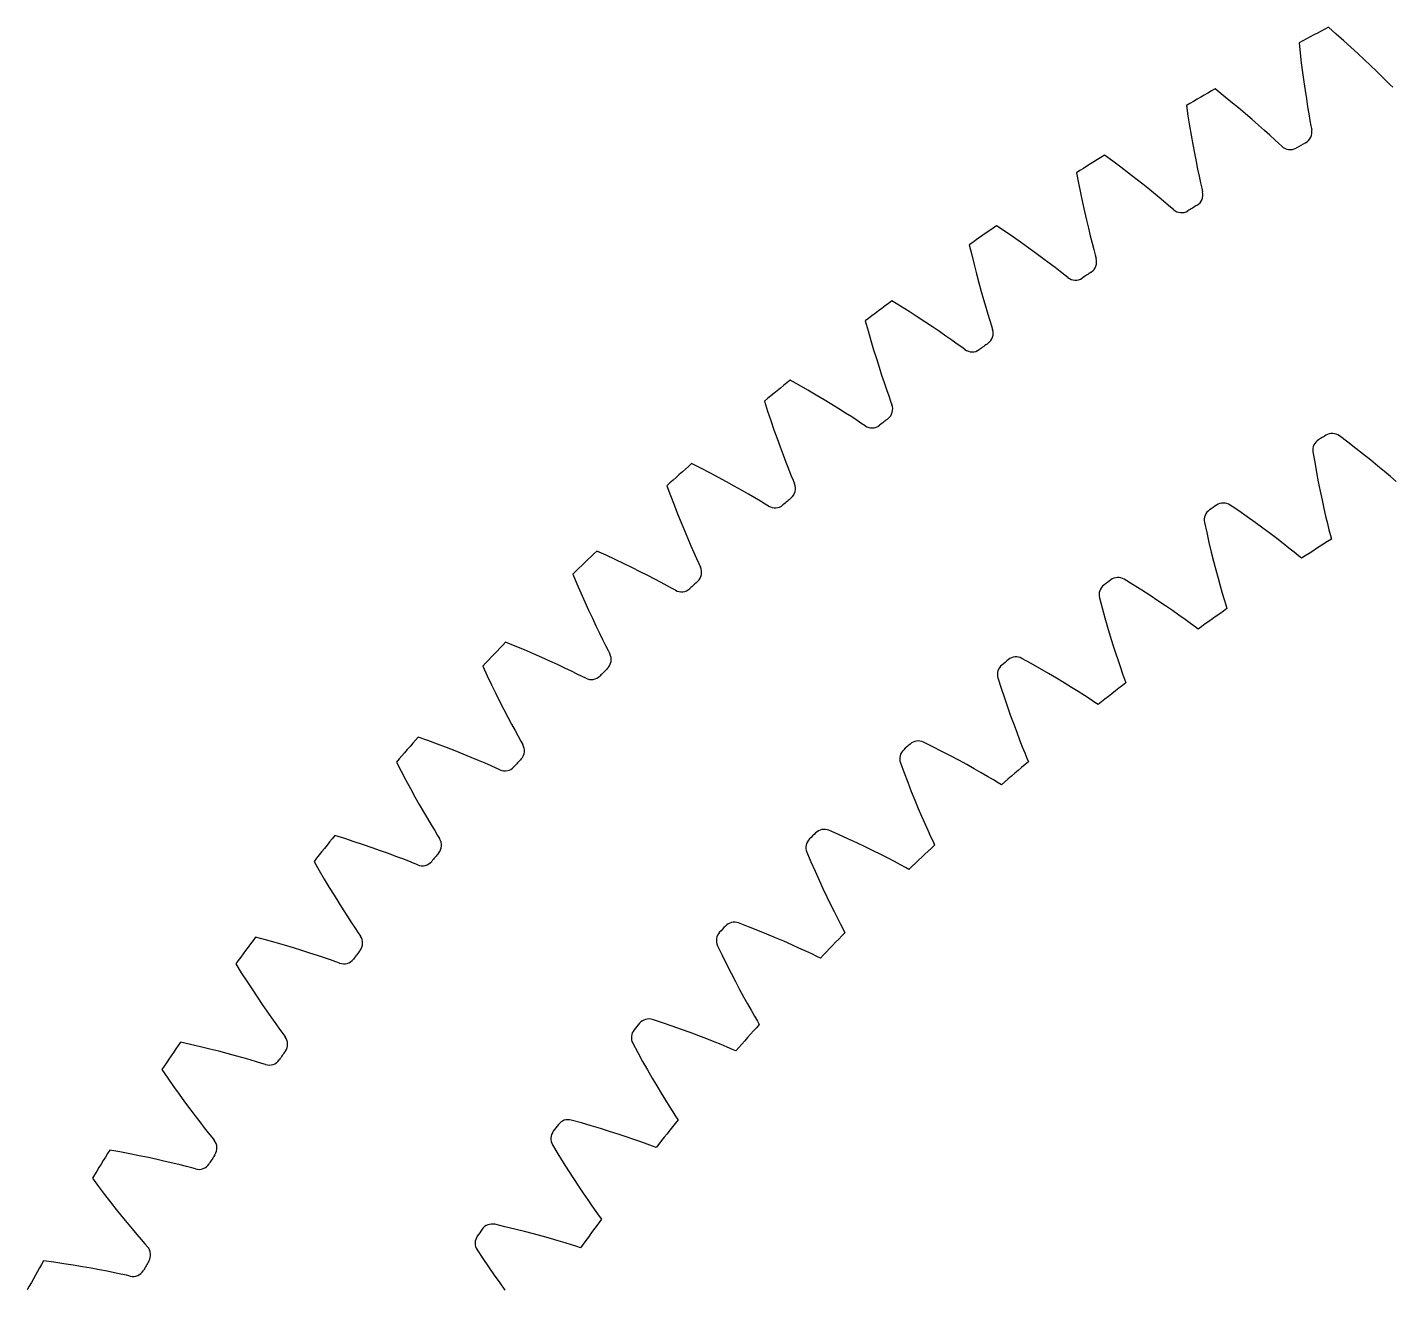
# Model space of a CAD drawing. Header units: millimetres. Extents: x -77 to 78, y -77 to 77.
# Drawn here: x -67.71 to -34.01, y 37.7 to 68.84 of the extents above; entities that cross this region are included whole.
import ezdxf

# ---------------------------------------------------------------- set-up
doc = ezdxf.new("R2010")
doc.units = ezdxf.units.MM

msp = doc.modelspace()

# ---------------------------------------------------------------- linework, layer by layer
at = {"layer": 'thin_ring_external'}
for p, q in [((-35.405451, 68.672633), (-35.598576, 68.840333)), ((-36.3241, 68.460278), (-36.296195, 68.206031)), ((-35.220058, 68.508735), (-35.405451, 68.672633)), ((-35.042675, 68.349123), (-35.220058, 68.508735)), ((-36.296195, 68.206031), (-36.267014, 67.960305)), ((-34.873652, 68.194368), (-35.042675, 68.349123)), ((-34.713442, 68.045168), (-34.873652, 68.194368)), ((-36.267014, 67.960305), (-36.236794, 67.723603)), ((-34.56265, 67.902396), (-34.713442, 68.045168)), ((-34.422114, 67.767195), (-34.56265, 67.902396)), ((-34.293079, 67.641156), (-34.422114, 67.767195)), ((-36.236794, 67.723603), (-36.205808, 67.49654)), ((-36.205808, 67.49654), (-36.174371, 67.279885)), ((-34.177573, 67.526719), (-34.293079, 67.641156)), ((-34.079544, 67.428355), (-34.177573, 67.526719)), ((-34.011927, 67.361365), (-34.079544, 67.428355)), ((-38.194958, 67.161162), (-38.394804, 67.320792)), ((-38.002992, 67.005014), (-38.194958, 67.161162)), ((-36.174371, 67.279885), (-36.142856, 67.074631)), ((-36.142856, 67.074631), (-36.111724, 66.88212)), ((-39.104114, 66.911272), (-39.065794, 66.658385)), ((-37.819205, 66.852819), (-38.002992, 67.005014)), ((-37.643971, 66.705134), (-37.819205, 66.852819)), ((-36.111724, 66.88212), (-36.081578, 66.70428)), ((-39.065794, 66.658385), (-39.026549, 66.414063)), ((-39.026549, 66.414063), (-38.986637, 66.178802)), ((-37.477771, 66.562637), (-37.643971, 66.705134)), ((-37.321244, 66.426176), (-37.477771, 66.562637)), ((-37.175276, 66.296858), (-37.321244, 66.426176)), ((-36.081578, 66.70428), (-36.053266, 66.544168)), ((-36.053266, 66.544168), (-36.028216, 66.407575)), ((-36.028216, 66.407575), (-36.011643, 66.313846)), ((-38.986637, 66.178802), (-38.946355, 65.953203)), ((-37.041175, 66.176223), (-37.175276, 66.296858)), ((-36.921068, 66.066625), (-37.041175, 66.176223)), ((-36.819085, 65.972369), (-36.921068, 66.066625)), ((-38.946355, 65.953203), (-38.906049, 65.738021)), ((-38.906049, 65.738021), (-38.866134, 65.534234)), ((-36.748774, 65.908211), (-36.819085, 65.972369)), ((-40.920058, 65.536443), (-41.12629, 65.687733)), ((-40.721844, 65.388308), (-40.920058, 65.536443)), ((-40.531964, 65.243786), (-40.721844, 65.388308)), ((-38.866134, 65.534234), (-38.827126, 65.343163)), ((-41.818189, 65.249437), (-41.769519, 64.998337)), ((-40.350815, 65.10342), (-40.531964, 65.243786)), ((-40.178904, 64.967866), (-40.350815, 65.10342)), ((-38.827126, 65.343163), (-38.789703, 65.166711)), ((-38.789703, 65.166711), (-38.754842, 65.007896)), ((-41.769519, 64.998337), (-41.720276, 64.755833)), ((-41.720276, 64.755833), (-41.670739, 64.522408)), ((-40.016907, 64.837947), (-40.178904, 64.967866)), ((-39.865753, 64.714731), (-40.016907, 64.837947)), ((-39.726812, 64.599703), (-39.865753, 64.714731)), ((-38.754842, 65.007896), (-38.724205, 64.872447)), ((-38.724205, 64.872447), (-38.703798, 64.779477)), ((-41.670739, 64.522408), (-41.621229, 64.298653)), ((-39.602307, 64.495128), (-39.726812, 64.599703)), ((-39.496539, 64.405138), (-39.602307, 64.495128)), ((-39.423654, 64.343921), (-39.496539, 64.405138)), ((-41.621229, 64.298653), (-41.572123, 64.085307)), ((-41.572123, 64.085307), (-41.523875, 63.883331)), ((-43.576159, 63.801214), (-43.788428, 63.94391)), ((-43.37203, 63.661341), (-43.576159, 63.801214)), ((-41.523875, 63.883331), (-41.477055, 63.694022)), ((-41.477055, 63.694022), (-41.43242, 63.519255)), ((-44.461749, 63.477578), (-44.402811, 63.228687)), ((-43.176376, 63.524737), (-43.37203, 63.661341)), ((-42.989617, 63.391926), (-43.176376, 63.524737)), ((-42.812287, 63.263545), (-42.989617, 63.391926)), ((-41.43242, 63.519255), (-41.391068, 63.362006)), ((-41.391068, 63.362006), (-41.354896, 63.227929)), ((-44.402811, 63.228687), (-44.343654, 62.988409)), ((-42.645092, 63.140386), (-42.812287, 63.263545)), ((-42.489006, 63.023479), (-42.645092, 63.140386)), ((-42.345461, 62.914253), (-42.489006, 63.023479)), ((-41.354896, 63.227929), (-41.33069, 63.135875)), ((-44.343654, 62.988409), (-44.284575, 62.757215)), ((-44.284575, 62.757215), (-44.225921, 62.535681)), ((-42.216767, 62.814878), (-42.345461, 62.914253)), ((-42.107394, 62.729306), (-42.216767, 62.814878)), ((-42.032057, 62.671132), (-42.107394, 62.729306)), ((-44.225921, 62.535681), (-44.168097, 62.324531)), ((-46.15878, 61.958402), (-46.376728, 62.092263)), ((-44.168097, 62.324531), (-44.111598, 62.124706)), ((-44.111598, 62.124706), (-44.057045, 61.937479)), ((-45.94908, 61.827028), (-46.15878, 61.958402)), ((-45.747984, 61.698571), (-45.94908, 61.827028)), ((-45.555929, 61.57354), (-45.747984, 61.698571)), ((-44.057045, 61.937479), (-44.005273, 61.764692)), ((-44.005273, 61.764692), (-43.9575, 61.609273)), ((-47.030336, 61.598681), (-46.96123, 61.352419)), ((-46.96123, 61.352419), (-46.892258, 61.114773)), ((-45.373478, 61.452547), (-45.555929, 61.57354)), ((-45.201367, 61.336356), (-45.373478, 61.452547)), ((-45.040614, 61.225956), (-45.201367, 61.336356)), ((-43.9575, 61.609273), (-43.915854, 61.476794)), ((-43.915854, 61.476794), (-43.887888, 61.385812)), ((-46.892258, 61.114773), (-46.823738, 60.886199)), ((-44.892705, 61.122715), (-45.040614, 61.225956)), ((-44.76004, 61.028707), (-44.892705, 61.122715)), ((-44.647246, 60.947697), (-44.76004, 61.028707)), ((-46.823738, 60.886199), (-46.756038, 60.66726)), ((-46.756038, 60.66726), (-46.689594, 60.458662)), ((-44.569584, 60.892666), (-44.647246, 60.947697)), ((-46.689594, 60.458662), (-46.624938, 60.261325)), ((-48.663567, 60.011114), (-48.886827, 60.135914)), ((-48.44865, 59.88846), (-48.663567, 60.011114)), ((-46.624938, 60.261325), (-46.562745, 60.076496)), ((-46.562745, 60.076496), (-46.503922, 59.90598)), ((-48.242449, 59.768367), (-48.44865, 59.88846)), ((-48.045424, 59.651326), (-48.242449, 59.768367)), ((-47.858159, 59.537926), (-48.045424, 59.651326)), ((-46.503922, 59.90598), (-46.449809, 59.752653)), ((-46.449809, 59.752653), (-46.402759, 59.621995)), ((-49.51962, 59.615914), (-49.440462, 59.372698)), ((-49.440462, 59.372698), (-49.361791, 59.138083)), ((-47.681423, 59.428899), (-47.858159, 59.537926)), ((-47.516273, 59.325192), (-47.681423, 59.428899)), ((-47.36425, 59.22811), (-47.516273, 59.325192)), ((-46.402759, 59.621995), (-46.371082, 59.532238)), ((-49.361791, 59.138083), (-49.283945, 58.912515)), ((-47.227838, 59.139628), (-47.36425, 59.22811)), ((-47.111813, 59.063318), (-47.227838, 59.139628)), ((-47.031957, 59.011521), (-47.111813, 59.063318)), ((-49.283945, 58.912515), (-49.207313, 58.69654)), ((-49.207313, 58.69654), (-49.132362, 58.490846)), ((-49.132362, 58.490846), (-49.059659, 58.296329)), ((-51.086296, 57.962634), (-51.314492, 58.078162)), ((-49.059659, 58.296329), (-48.98993, 58.11421)), ((-48.98993, 58.11421), (-48.924156, 57.946252)), ((-50.866525, 57.848906), (-51.086296, 57.962634)), ((-50.655568, 57.737381), (-50.866525, 57.848906)), ((-50.453903, 57.628527), (-50.655568, 57.737381)), ((-50.26214, 57.522911), (-50.453903, 57.628527)), ((-48.924156, 57.946252), (-48.863793, 57.795276)), ((-48.863793, 57.795276), (-48.811419, 57.666661)), ((-48.811419, 57.666661), (-48.776084, 57.57828)), ((-51.925403, 57.532622), (-51.836326, 57.29286)), ((-51.836326, 57.29286), (-51.748089, 57.061673)), ((-50.081078, 57.421231), (-50.26214, 57.522911)), ((-49.911809, 57.324392), (-50.081078, 57.421231)), ((-49.755929, 57.233633), (-49.911809, 57.324392)), ((-51.748089, 57.061673), (-51.661048, 56.839492)), ((-49.615998, 57.150827), (-49.755929, 57.233633)), ((-49.496939, 57.079344), (-49.615998, 57.150827)), ((-49.415024, 57.030869), (-49.496939, 57.079344)), ((-51.661048, 56.839492), (-51.575614, 56.626845)), ((-51.575614, 56.626845), (-51.492281, 56.424401)), ((-51.492281, 56.424401), (-51.411653, 56.233033)), ((-51.411653, 56.233033), (-51.334506, 56.05393)), ((-51.334506, 56.05393), (-51.261892, 55.888815)), ((-53.422882, 55.816415), (-53.655628, 55.922478)), ((-53.198627, 55.711806), (-53.422882, 55.816415)), ((-52.983269, 55.609036), (-53.198627, 55.711806)), ((-52.777306, 55.508554), (-52.983269, 55.609036)), ((-51.261892, 55.888815), (-51.195382, 55.740444)), ((-51.195382, 55.740444), (-51.137772, 55.614087)), ((-51.137772, 55.614087), (-51.098838, 55.527231)), ((-54.243627, 55.352316), (-54.144782, 55.116414)), ((-52.581368, 55.410899), (-52.777306, 55.508554)), ((-52.396284, 55.316739), (-52.581368, 55.410899)), ((-52.223182, 55.22693), (-52.396284, 55.316739)), ((-54.144782, 55.116414), (-54.047129, 54.889045)), ((-52.063707, 55.142648), (-52.223182, 55.22693)), ((-51.920495, 55.065656), (-52.063707, 55.142648)), ((-51.798601, 54.999121), (-51.920495, 55.065656)), ((-51.714765, 54.954051), (-51.798601, 54.999121)), ((-54.047129, 54.889045), (-53.951039, 54.670624)), ((-53.951039, 54.670624), (-53.856947, 54.461664)), ((-53.856947, 54.461664), (-53.765372, 54.262812)), ((-53.765372, 54.262812), (-53.676956, 54.074916)), ((-53.676956, 54.074916), (-53.592521, 53.89913)), ((-55.669385, 53.576078), (-55.906289, 53.672496)), ((-53.592521, 53.89913), (-53.51319, 53.737136)), ((-53.51319, 53.737136), (-53.440644, 53.591621)), ((-53.440644, 53.591621), (-53.377895, 53.467735)), ((-55.441025, 53.480764), (-55.669385, 53.576078)), ((-55.221629, 53.386921), (-55.441025, 53.480764)), ((-55.011714, 53.29498), (-55.221629, 53.386921)), ((-54.811932, 53.205452), (-55.011714, 53.29498)), ((-53.377895, 53.467735), (-53.335428, 53.382551)), ((-56.470384, 53.078675), (-56.361938, 52.847029)), ((-54.623138, 53.118969), (-54.811932, 53.205452)), ((-54.446495, 53.036344), (-54.623138, 53.118969)), ((-54.283695, 52.958679), (-54.446495, 53.036344)), ((-54.137443, 52.887632), (-54.283695, 52.958679)), ((-56.361938, 52.847029), (-56.255032, 52.623861)), ((-56.255032, 52.623861), (-56.150056, 52.409569)), ((-54.01292, 52.826158), (-54.137443, 52.887632)), ((-53.927304, 52.784567), (-54.01292, 52.826158)), ((-56.150056, 52.409569), (-56.047464, 52.204648)), ((-56.047464, 52.204648), (-55.947803, 52.009723)), ((-55.947803, 52.009723), (-55.851748, 51.825615)), ((-55.851748, 51.825615), (-55.760167, 51.653445)), ((-55.760167, 51.653445), (-55.674252, 51.494844)), ((-57.822017, 51.245399), (-58.06268, 51.332009)), ((-57.589936, 51.159541), (-57.822017, 51.245399)), ((-55.674252, 51.494844), (-55.595793, 51.35243)), ((-55.595793, 51.35243), (-55.528011, 51.231225)), ((-55.528011, 51.231225), (-55.482082, 51.147856)), ((-57.366872, 51.074785), (-57.589936, 51.159541)), ((-57.153359, 50.991539), (-57.366872, 51.074785)), ((-56.950071, 50.910288), (-57.153359, 50.991539)), ((-56.757886, 50.83163), (-56.950071, 50.910288)), ((-58.60192, 50.71553), (-58.484055, 50.488532)), ((-56.577999, 50.756325), (-56.757886, 50.83163)), ((-56.412147, 50.68541), (-56.577999, 50.756325)), ((-56.263102, 50.620427), (-56.412147, 50.68541)), ((-56.13616, 50.564117), (-56.263102, 50.620427)), ((-56.048909, 50.526077), (-56.13616, 50.564117)), ((-58.484055, 50.488532), (-58.368077, 50.269941)), ((-58.368077, 50.269941), (-58.254391, 50.060139)), ((-58.254391, 50.060139), (-58.143473, 49.859603)), ((-58.143473, 49.859603), (-58.035894, 49.668935)), ((-58.035894, 49.668935), (-57.932361, 49.488925)), ((-57.932361, 49.488925), (-57.833789, 49.32066)), ((-57.833789, 49.32066), (-57.741434, 49.16572)), ((-59.877147, 48.828309), (-60.121164, 48.904966)), ((-57.741434, 49.16572), (-57.657195, 49.026647)), ((-57.657195, 49.026647), (-57.584494, 48.908327)), ((-57.584494, 48.908327), (-57.535181, 48.826914)), ((-59.641738, 48.752051), (-59.877147, 48.828309)), ((-59.415382, 48.676524), (-59.641738, 48.752051)), ((-59.198632, 48.602114), (-59.415382, 48.676524)), ((-58.992179, 48.529278), (-59.198632, 48.602114)), ((-58.796926, 48.458576), (-58.992179, 48.529278)), ((-60.634639, 48.266867), (-60.507554, 48.0449)), ((-58.6141, 48.390721), (-58.796926, 48.458576)), ((-58.445477, 48.326675), (-58.6141, 48.390721)), ((-58.293889, 48.267865), (-58.445477, 48.326675)), ((-58.164742, 48.216814), (-58.293889, 48.267865)), ((-58.076003, 48.182388), (-58.164742, 48.216814)), ((-60.507554, 48.0449), (-60.3827, 47.831254)), ((-60.3827, 47.831254), (-60.260497, 47.626297)), ((-60.260497, 47.626297), (-60.141439, 47.430484)), ((-60.141439, 47.430484), (-60.026123, 47.244393)), ((-60.026123, 47.244393), (-59.915286, 47.068786)), ((-59.915286, 47.068786), (-59.809889, 46.904709)), ((-59.809889, 46.904709), (-59.711252, 46.753691)), ((-59.711252, 46.753691), (-59.621374, 46.618194)), ((-59.621374, 46.618194), (-59.543877, 46.502959)), ((-61.831312, 46.328883), (-62.07827, 46.395457)), ((-61.59297, 46.262354), (-61.831312, 46.328883)), ((-61.363704, 46.196184), (-61.59297, 46.262354)), ((-61.144082, 46.130736), (-61.363704, 46.196184)), ((-59.543877, 46.502959), (-59.491263, 46.423639)), ((-60.934813, 46.066437), (-61.144082, 46.130736)), ((-60.736822, 46.003811), (-60.934813, 46.066437)), ((-60.551364, 45.943518), (-60.736822, 46.003811)), ((-60.380253, 45.886449), (-60.551364, 45.943518)), ((-60.226379, 45.833913), (-60.380253, 45.886449)), ((-60.095245, 45.788207), (-60.226379, 45.833913)), ((-62.565115, 45.736816), (-62.429024, 45.520253)), ((-62.429024, 45.520253), (-62.295504, 45.311914)), ((-60.005168, 45.757453), (-60.095245, 45.788207)), ((-62.295504, 45.311914), (-62.164989, 45.112147)), ((-62.164989, 45.112147), (-62.037993, 44.921386)), ((-62.037993, 44.921386), (-61.915134, 44.740186)), ((-61.915134, 44.740186), (-61.797181, 44.569278)), ((-61.797181, 44.569278), (-61.685137, 44.409666)), ((-61.685137, 44.409666), (-61.580383, 44.262825)), ((-61.580383, 44.262825), (-61.485018, 44.131132)), ((-61.485018, 44.131132), (-61.402855, 44.019176)), ((-61.402855, 44.019176), (-61.347029, 43.942083)), ((-63.681215, 43.751336), (-63.930697, 43.807715)), ((-63.440342, 43.694649), (-63.681215, 43.751336)), ((-63.208554, 43.637947), (-63.440342, 43.694649)), ((-62.986429, 43.58157), (-63.208554, 43.637947)), ((-62.774697, 43.525917), (-62.986429, 43.58157)), ((-62.574302, 43.471472), (-62.774697, 43.525917)), ((-62.386525, 43.418845), (-62.574302, 43.471472)), ((-62.213216, 43.368849), (-62.386525, 43.418845)), ((-62.057314, 43.322674), (-62.213216, 43.368849)), ((-61.924415, 43.28239), (-62.057314, 43.322674)), ((-61.83315, 43.25536), (-61.924415, 43.28239)), ((-64.390092, 43.129642), (-64.245225, 42.918849)), ((-64.245225, 42.918849), (-64.103264, 42.716167)), ((-64.103264, 42.716167), (-63.964658, 42.521926)), ((-63.964658, 42.521926), (-63.829937, 42.336541)), ((-63.829937, 42.336541), (-63.699742, 42.160538)), ((-63.699742, 42.160538), (-63.574872, 41.994616)), ((-63.574872, 41.994616), (-63.45637, 41.839739)), ((-63.45637, 41.839739), (-63.345675, 41.697322)), ((-63.345675, 41.697322), (-63.244984, 41.569656)), ((-63.244984, 41.569656), (-63.158294, 41.461167)), ((-63.158294, 41.461167), (-63.09935, 41.386431)), ((-65.423737, 41.100015), (-65.675324, 41.146104)), ((-65.18074, 41.053264), (-65.423737, 41.100015)), ((-64.946819, 41.006126), (-65.18074, 41.053264)), ((-64.722567, 40.958916), (-64.946819, 41.006126)), ((-64.508729, 40.912003), (-64.722567, 40.958916)), ((-64.306267, 40.865831), (-64.508729, 40.912003)), ((-64.116488, 40.820957), (-64.306267, 40.865831)), ((-63.941272, 40.778118), (-64.116488, 40.820957)), ((-63.783606, 40.738383), (-63.941272, 40.778118)), ((-66.106493, 40.449742), (-65.953093, 40.245074)), ((-63.649165, 40.70359), (-63.783606, 40.738383)), ((-63.556868, 40.680329), (-63.649165, 40.70359)), ((-65.953093, 40.245074), (-65.802931, 40.048391)), ((-65.802931, 40.048391), (-65.656467, 39.860005)), ((-65.656467, 39.860005), (-65.514249, 39.680306)), ((-65.514249, 39.680306), (-65.376938, 39.509797)), ((-65.376938, 39.509797), (-65.245362, 39.349141)), ((-65.245362, 39.349141), (-65.1206, 39.19926)), ((-65.1206, 39.19926), (-65.004152, 39.061508)), ((-65.004152, 39.061508), (-64.898305, 38.938083)), ((-64.898305, 38.938083), (-64.807233, 38.833245)), ((-64.807233, 38.833245), (-64.745271, 38.760992)), ((-67.055939, 38.379389), (-67.309206, 38.415111)), ((-66.811228, 38.342654), (-67.055939, 38.379389)), ((-66.575569, 38.30516), (-66.811228, 38.342654)), ((-66.349568, 38.267196), (-66.575569, 38.30516)), ((-66.133984, 38.229102), (-66.349568, 38.267196)), ((-65.929798, 38.191281), (-66.133984, 38.229102)), ((-65.738336, 38.154236), (-65.929798, 38.191281)), ((-65.561509, 38.118627), (-65.738336, 38.154236)), ((-65.402345, 38.085398), (-65.561509, 38.118627)), ((-65.266589, 38.056154), (-65.402345, 38.085398)), ((-65.173414, 38.036702), (-65.266589, 38.056154))]:
    msp.add_line(p, q, dxfattribs=at)
for centre, radius, start, end in [((0, 0), 77.5, 117.344299, 117.949819), ((0, 0), 77.5, 119.69724, 120.30276), ((-36.305768, 66.254764), 0.3, 298.721515, 11.358159), ((-36.541467, 66.125061), 0.3, 226.2889, 298.925543), ((0, 0), 75.25, 118.721515, 118.925543), ((0, 0), 77.5, 122.050181, 122.655701), ((-38.995249, 64.708369), 0.3, 301.074457, 13.7111), ((0, 0), 75.25, 121.074457, 121.278485), ((-39.225425, 64.569099), 0.3, 228.641841, 301.278485), ((0, 0), 77.5, 124.403123, 125.008642), ((-41.618975, 63.052862), 0.3, 303.427398, 16.064041), ((0, 0), 75.25, 123.427398, 123.631426), ((-41.84324, 62.904259), 0.3, 230.994782, 303.631426), ((0, 0), 77.5, 126.756064, 127.361583), ((-44.172523, 61.291033), 0.3, 305.780339, 18.416982), ((0, 0), 75.25, 125.780339, 125.984367), ((-44.390497, 61.133348), 0.3, 233.347724, 305.984367), ((0, 0), 77.5, 129.109005, 129.714524), ((-46.651586, 59.425853), 0.3, 308.13328, 20.769923), ((-46.862902, 59.259353), 0.3, 235.700665, 308.337308), ((0, 0), 75.25, 128.13328, 128.337308), ((0, 0), 77.5, 131.461946, 132.067466), ((-49.051983, 57.460469), 0.3, 310.486221, 23.122865), ((-49.256286, 57.285433), 0.3, 238.053606, 310.690249), ((0, 0), 75.25, 130.486221, 130.690249), ((0, 0), 77.5, 133.814887, 134.420407), ((-51.369668, 55.398192), 0.3, 312.839163, 25.475806), ((-51.566613, 55.214916), 0.3, 240.406547, 313.04319), ((0, 0), 75.25, 132.839163, 133.04319), ((0, 0), 77.5, 136.167828, 136.773348), ((-53.600732, 53.242502), 0.3, 315.192104, 27.828747), ((0, 0), 75.25, 135.192104, 135.396132), ((-53.789986, 53.051295), 0.3, 242.759488, 315.396132), ((0, 0), 77.5, 138.52077, 139.126289), ((-55.741413, 50.997033), 0.3, 317.545045, 30.181688), ((-55.922657, 50.798217), 0.3, 245.11243, 317.749073), ((0, 0), 75.25, 137.545045, 137.749073), ((0, 0), 77.5, 140.873711, 141.47923), ((-57.788101, 48.665571), 0.3, 319.897986, 32.534629), ((-57.961031, 48.459482), 0.3, 247.465371, 320.102014), ((0, 0), 75.25, 139.897986, 140.102014), ((0, 0), 77.5, 143.226652, 143.832172), ((-59.737346, 46.252049), 0.3, 322.250927, 34.88757), ((-59.901668, 46.039034), 0.3, 249.818312, 322.454955), ((0, 0), 75.25, 142.250927, 142.454955), ((-61.58586, 43.760535), 0.3, 324.603868, 37.240512), ((0, 0), 77.5, 145.579593, 146.185113), ((0, 0), 75.25, 144.603868, 144.807896), ((-61.741298, 43.540953), 0.3, 252.171253, 324.807896), ((0, 0), 77.5, 147.932534, 148.538054), ((-63.330526, 41.19523), 0.3, 326.95681, 39.593453), ((-63.476818, 40.969452), 0.3, 254.524194, 327.160837), ((0, 0), 75.25, 146.95681, 147.160837), ((-64.968402, 38.560461), 0.3, 329.309751, 41.946394), ((0, 0), 77.5, 150.285476, 150.890995), ((-65.105302, 38.328868), 0.3, 256.877135, 329.513779), ((0, 0), 75.25, 149.309751, 149.513779)]:
    msp.add_arc(centre, radius, start, end, dxfattribs=at)
at = {"layer": 'thin_ring_internal'}
for p, q in [((-35.121104, 58.60702), (-35.327954, 58.763593)), ((-35.981241, 58.365867), (-35.937128, 58.11022)), ((-34.921921, 58.454006), (-35.121104, 58.60702)), ((-34.731407, 58.30461), (-34.921921, 58.454006)), ((-34.549936, 58.159403), (-34.731407, 58.30461)), ((-35.937128, 58.11022), (-35.892656, 57.863016)), ((-34.377995, 58.019075), (-34.549936, 58.159403)), ((-34.216226, 57.884488), (-34.377995, 58.019075)), ((-35.892656, 57.863016), (-35.847418, 57.625175)), ((-34.065526, 57.756761), (-34.216226, 57.884488)), ((-33.927221, 57.637449), (-34.065526, 57.756761)), ((-35.847418, 57.625175), (-35.801749, 57.397292)), ((-35.801749, 57.397292), (-35.756038, 57.180113)), ((-37.809782, 56.909535), (-38.023692, 57.056315)), ((-35.756038, 57.180113), (-35.710756, 56.974608)), ((-35.710756, 56.974608), (-35.666487, 56.782086)), ((-38.657768, 56.628625), (-38.601809, 56.375307)), ((-37.603696, 56.765953), (-37.809782, 56.909535)), ((-37.406437, 56.625583), (-37.603696, 56.765953)), ((-37.218407, 56.488976), (-37.406437, 56.625583)), ((-35.666487, 56.782086), (-35.624, 56.604438)), ((-38.601809, 56.375307), (-38.545883, 56.13044)), ((-37.040123, 56.3568), (-37.218407, 56.488976)), ((-36.872267, 56.229885), (-37.040123, 56.3568)), ((-35.624, 56.604438), (-35.584406, 56.444672)), ((-35.584406, 56.444672), (-35.549595, 56.308509)), ((-35.549595, 56.308509), (-35.52529, 56.21569)), ((-38.545883, 56.13044), (-38.489628, 55.894961)), ((-36.715788, 56.109308), (-36.872267, 56.229885)), ((-36.572082, 55.996559), (-36.715788, 56.109308)), ((-36.443419, 55.893901), (-36.572082, 55.996559)), ((-38.489628, 55.894961), (-38.433406, 55.669449)), ((-38.433406, 55.669449), (-38.377641, 55.454633)), ((-36.334208, 55.805441), (-36.443419, 55.893901)), ((-36.260002, 55.744616), (-36.334208, 55.805441)), ((-38.377641, 55.454633), (-38.322847, 55.251456)), ((-40.416572, 55.088797), (-40.63708, 55.225465)), ((-40.204029, 54.954958), (-40.416572, 55.088797)), ((-40.000453, 54.823918), (-40.204029, 54.954958)), ((-38.322847, 55.251456), (-38.269668, 55.061202)), ((-38.269668, 55.061202), (-38.218962, 54.885724)), ((-41.25057, 54.768738), (-41.182886, 54.518297)), ((-39.806271, 54.696207), (-40.000453, 54.823918)), ((-39.62203, 54.572469), (-39.806271, 54.696207)), ((-38.218962, 54.885724), (-38.171978, 54.727973)), ((-38.171978, 54.727973), (-38.13087, 54.593577)), ((-38.13087, 54.593577), (-38.102272, 54.501989)), ((-41.182886, 54.518297), (-41.115628, 54.276298)), ((-41.115628, 54.276298), (-41.048479, 54.043691)), ((-39.448452, 54.4535), (-39.62203, 54.572469)), ((-39.286532, 54.340334), (-39.448452, 54.4535)), ((-39.137736, 54.234393), (-39.286532, 54.340334)), ((-41.048479, 54.043691), (-40.981826, 53.821039)), ((-39.004436, 54.137833), (-39.137736, 54.234393)), ((-38.891228, 54.05455), (-39.004436, 54.137833)), ((-38.814272, 53.997243), (-38.891228, 54.05455)), ((-40.981826, 53.821039), (-40.916127, 53.60905)), ((-40.916127, 53.60905), (-40.851939, 53.408643)), ((-42.935829, 53.148748), (-43.162456, 53.275009)), ((-40.851939, 53.408643), (-40.789966, 53.221069)), ((-42.717289, 53.024943), (-42.935829, 53.148748)), ((-42.507836, 52.903516), (-42.717289, 53.024943)), ((-40.789966, 53.221069), (-40.731151, 53.04814)), ((-40.731151, 53.04814), (-40.676878, 52.892746)), ((-43.754033, 52.790234), (-43.67477, 52.543213)), ((-42.307923, 52.784978), (-42.507836, 52.903516)), ((-42.118125, 52.669946), (-42.307923, 52.784978)), ((-41.939199, 52.559182), (-42.118125, 52.669946)), ((-40.676878, 52.892746), (-40.629562, 52.760408)), ((-40.629562, 52.760408), (-40.596734, 52.67025)), ((-43.67477, 52.543213), (-43.596326, 52.304605)), ((-43.596326, 52.304605), (-43.518428, 52.075374)), ((-41.77219, 52.453672), (-41.939199, 52.559182)), ((-41.618626, 52.354768), (-41.77219, 52.453672)), ((-41.480978, 52.264514), (-41.618626, 52.354768)), ((-41.364018, 52.186588), (-41.480978, 52.264514)), ((-43.518428, 52.075374), (-43.441488, 51.856065)), ((-41.284479, 52.132924), (-41.364018, 52.186588)), ((-43.441488, 51.856065), (-43.365997, 51.647362)), ((-43.365997, 51.647362), (-43.292554, 51.450158)), ((-43.292554, 51.450158), (-43.221922, 51.265671)), ((-43.221922, 51.265671), (-43.155125, 51.095665)), ((-45.362096, 51.093591), (-45.594352, 51.209171)), ((-45.138033, 50.980088), (-45.362096, 51.093591)), ((-44.923158, 50.868537), (-45.138033, 50.980088)), ((-43.155125, 51.095665), (-43.093681, 50.942964)), ((-43.093681, 50.942964), (-43.040259, 50.812971)), ((-46.162735, 50.697398), (-46.072065, 50.454333)), ((-44.717946, 50.759428), (-44.923158, 50.868537)), ((-44.523001, 50.653351), (-44.717946, 50.759428)), ((-44.339116, 50.551032), (-44.523001, 50.653351)), ((-44.167379, 50.453406), (-44.339116, 50.551032)), ((-43.040259, 50.812971), (-43.003272, 50.724438)), ((-46.072065, 50.454333), (-45.982605, 50.219632)), ((-45.982605, 50.219632), (-45.894125, 49.994274)), ((-44.00938, 50.361754), (-44.167379, 50.453406)), ((-43.867681, 50.278002), (-44.00938, 50.361754)), ((-43.747222, 50.205602), (-43.867681, 50.278002)), ((-45.894125, 49.994274), (-45.807065, 49.778782)), ((-43.665274, 50.155696), (-43.747222, 50.205602)), ((-45.807065, 49.778782), (-45.721946, 49.573817)), ((-45.721946, 49.573817), (-45.639408, 49.380244)), ((-45.639408, 49.380244), (-45.560269, 49.199242)), ((-47.69012, 48.927777), (-47.927502, 49.032426)), ((-47.461018, 48.824821), (-47.69012, 48.927777)), ((-45.560269, 49.199242), (-45.485635, 49.032528)), ((-45.485635, 49.032528), (-45.417152, 48.882852)), ((-45.417152, 48.882852), (-45.35774, 48.755485)), ((-47.241186, 48.723388), (-47.461018, 48.824821)), ((-47.03112, 48.623945), (-47.241186, 48.723388)), ((-46.831451, 48.527053), (-47.03112, 48.623945)), ((-45.35774, 48.755485), (-45.316674, 48.668768)), ((-48.471458, 48.494763), (-48.369577, 48.256179)), ((-48.369577, 48.256179), (-48.269295, 48.025895)), ((-46.643004, 48.433399), (-46.831451, 48.527053)), ((-46.466911, 48.343869), (-46.643004, 48.433399)), ((-46.304819, 48.259668), (-46.466911, 48.343869)), ((-46.159377, 48.182599), (-46.304819, 48.259668)), ((-48.269295, 48.025895), (-48.170426, 47.804897)), ((-46.03568, 48.115882), (-46.159377, 48.182599)), ((-45.951498, 48.069843), (-46.03568, 48.115882)), ((-48.170426, 47.804897), (-48.073434, 47.593689)), ((-48.073434, 47.593689), (-47.978871, 47.392906)), ((-47.978871, 47.392906), (-47.887417, 47.203383)), ((-47.887417, 47.203383), (-47.799942, 47.026259)), ((-47.799942, 47.026259), (-47.717632, 46.863198)), ((-47.717632, 46.863198), (-47.642261, 46.71687)), ((-49.914857, 46.655996), (-50.15685, 46.749488)), ((-49.681213, 46.563811), (-49.914857, 46.655996)), ((-49.456899, 46.472715), (-49.681213, 46.563811)), ((-47.642261, 46.71687), (-47.576987, 46.592405)), ((-47.576987, 46.592405), (-47.531931, 46.507693)), ((-50.675203, 46.187098), (-50.562332, 45.953513)), ((-49.242435, 46.383153), (-49.456899, 46.472715)), ((-49.038474, 46.295655), (-49.242435, 46.383153)), ((-48.845874, 46.210871), (-49.038474, 46.295655)), ((-48.665806, 46.129631), (-48.845874, 46.210871)), ((-50.562332, 45.953513), (-50.451444, 45.728144)), ((-48.499972, 46.053062), (-48.665806, 46.129631)), ((-48.351102, 45.982843), (-48.499972, 46.053062)), ((-48.224435, 45.921953), (-48.351102, 45.982843)), ((-48.138202, 45.879881), (-48.224435, 45.921953)), ((-50.451444, 45.728144), (-50.342401, 45.511986)), ((-50.342401, 45.511986), (-50.235687, 45.305519)), ((-50.235687, 45.305519), (-50.131885, 45.109353)), ((-50.131885, 45.109353), (-50.031712, 44.92429)), ((-50.031712, 44.92429), (-49.936091, 44.751428)), ((-49.936091, 44.751428), (-49.846284, 44.592373)), ((-49.846284, 44.592373), (-49.764186, 44.44971)), ((-52.031489, 44.283168), (-52.277571, 44.3653)), ((-51.79381, 44.201953), (-52.031489, 44.283168)), ((-51.565501, 44.121393), (-51.79381, 44.201953)), ((-49.764186, 44.44971), (-49.693193, 44.328417)), ((-49.693193, 44.328417), (-49.644244, 44.245893)), ((-51.347101, 44.041906), (-51.565501, 44.121393)), ((-51.139291, 43.963992), (-51.347101, 44.041906)), ((-50.942955, 43.88826), (-51.139291, 43.963992)), ((-50.759302, 43.815486), (-50.942955, 43.88826)), ((-50.590085, 43.746715), (-50.759302, 43.815486)), ((-52.769196, 43.779403), (-52.64558, 43.551322)), ((-52.64558, 43.551322), (-52.524327, 43.331357)), ((-50.438109, 43.683499), (-50.590085, 43.746715)), ((-50.308747, 43.628568), (-50.438109, 43.683499)), ((-50.22065, 43.590553), (-50.308747, 43.628568)), ((-52.524327, 43.331357), (-52.405345, 43.120505)), ((-52.405345, 43.120505), (-52.289141, 42.919227)), ((-52.289141, 42.919227), (-52.176325, 42.728103)), ((-52.176325, 42.728103), (-52.06765, 42.5479)), ((-52.06765, 42.5479), (-51.96409, 42.379675)), ((-51.96409, 42.379675), (-51.86698, 42.22497)), ((-51.86698, 42.22497), (-51.778334, 42.086281)), ((-54.035433, 41.814433), (-54.285069, 41.885027)), ((-53.794232, 41.744364), (-54.035433, 41.814433)), ((-51.778334, 42.086281), (-51.701774, 41.968423)), ((-51.701774, 41.968423), (-51.649039, 41.888265)), ((-53.562423, 41.674513), (-53.794232, 41.744364)), ((-53.340561, 41.605274), (-53.562423, 41.674513)), ((-53.129351, 41.537112), (-53.340561, 41.605274)), ((-52.929704, 41.470597), (-53.129351, 41.537112)), ((-52.742864, 41.406446), (-52.929704, 41.470597)), ((-54.748903, 41.276892), (-54.61481, 41.054809)), ((-52.570631, 41.345623), (-52.742864, 41.406446)), ((-52.415879, 41.289545), (-52.570631, 41.345623)), ((-52.284101, 41.240693), (-52.415879, 41.289545)), ((-52.194331, 41.206818), (-52.284101, 41.240693)), ((-54.61481, 41.054809), (-54.483454, 40.840723)), ((-54.483454, 40.840723), (-54.354791, 40.635636)), ((-54.354791, 40.635636), (-54.229348, 40.439981)), ((-54.229348, 40.439981), (-54.107762, 40.254313)), ((-54.107762, 40.254313), (-53.990821, 40.079362)), ((-53.990821, 40.079362), (-53.879547, 39.916137)), ((-53.879547, 39.916137), (-53.775344, 39.766118)), ((-53.775344, 39.766118), (-53.680341, 39.631703)), ((-53.680341, 39.631703), (-53.598381, 39.517534)), ((-53.598381, 39.517534), (-53.541973, 39.439917)), ((-55.922348, 39.255137), (-56.174998, 39.31404)), ((-55.678149, 39.196366), (-55.922348, 39.255137)), ((-55.44334, 39.137376), (-55.678149, 39.196366)), ((-55.218498, 39.078533), (-55.44334, 39.137376)), ((-55.004345, 39.020273), (-55.218498, 39.078533)), ((-54.80182, 38.963118), (-55.004345, 39.020273)), ((-54.612198, 38.907729), (-54.80182, 38.963118)), ((-54.437321, 38.854985), (-54.612198, 38.907729)), ((-54.280127, 38.806168), (-54.437321, 38.854985)), ((-54.146219, 38.7635), (-54.280127, 38.806168)), ((-54.05497, 38.733838), (-54.146219, 38.7635)), ((-56.610037, 38.684984), (-56.465756, 38.46938)), ((-56.465756, 38.46938), (-56.324582, 38.261637)), ((-56.324582, 38.261637), (-56.186516, 38.062758)), ((-56.186516, 38.062758), (-56.052107, 37.873152)), ((-56.052107, 37.873152), (-55.922014, 37.693342))]:
    msp.add_line(p, q, dxfattribs=at)
for centre, radius, start, end in [((-35.684853, 58.412274), 0.3, 121.421325, 188.898807), ((0, 0), 68.75, 121.245341, 121.421325), ((-35.505271, 58.521605), 0.3, 53.767859, 121.245341), ((0, 0), 68.75, 123.912008, 124.087992), ((-38.189559, 56.806338), 0.3, 56.434526, 123.912008), ((-38.363859, 56.688771), 0.3, 124.087992, 191.565474), ((0, 0), 66.5, 122.290682, 123.042651), ((-40.791137, 54.968042), 0.3, 59.101193, 126.578675), ((-40.959778, 54.842493), 0.3, 126.754659, 194.232141), ((0, 0), 68.75, 126.578675, 126.754659), ((0, 0), 66.5, 124.957349, 125.709318), ((-43.30437, 53.010698), 0.3, 61.767859, 129.245341), ((-43.466987, 52.877439), 0.3, 129.421325, 196.898807), ((0, 0), 68.75, 129.245341, 129.421325), ((0, 0), 66.5, 127.624016, 128.375984), ((-45.723815, 50.938544), 0.3, 64.434526, 131.912008), ((-45.880057, 50.797863), 0.3, 132.087992, 199.565474), ((0, 0), 68.75, 131.912008, 132.087992), ((0, 0), 66.5, 130.290682, 131.042651), ((0, 0), 68.75, 134.578675, 134.754659), ((-48.044233, 48.756068), 0.3, 67.101193, 134.578675), ((-48.19376, 48.608271), 0.3, 134.754659, 202.232141), ((0, 0), 66.5, 132.957349, 133.709318), ((-50.403087, 46.313404), 0.3, 137.421325, 204.898807), ((0, 0), 68.75, 137.245341, 137.421325), ((-50.260598, 46.467998), 0.3, 69.767859, 137.245341), ((0, 0), 66.5, 135.624016, 136.375984), ((0, 0), 68.75, 139.912008, 140.087992), ((-52.368109, 44.079288), 0.3, 72.434526, 139.912008), ((0, 0), 66.5, 138.290682, 139.042651), ((-52.503251, 43.918232), 0.3, 140.087992, 207.565474), ((-54.362203, 41.595112), 0.3, 75.101193, 142.578675), ((0, 0), 66.5, 140.957349, 141.709318), ((-54.489706, 41.427943), 0.3, 142.754659, 210.232141), ((0, 0), 68.75, 142.578675, 142.754659), ((0, 0), 66.5, 143.624016, 144.375984), ((0, 0), 68.75, 145.245341, 145.421325), ((-56.23856, 39.020851), 0.3, 77.767859, 145.245341), ((-56.358147, 38.847931), 0.3, 145.421325, 212.898807)]:
    msp.add_arc(centre, radius, start, end, dxfattribs=at)

doc.saveas('drawing.dxf')
